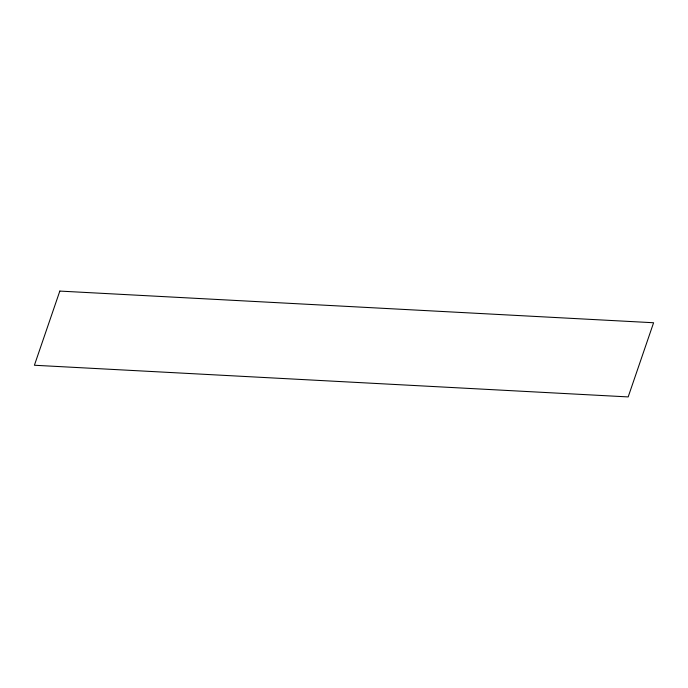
<?xml version="1.0" encoding="UTF-8"?>
<svg xmlns="http://www.w3.org/2000/svg" width="688" height="688" viewBox="0 0 688 688"><rect width="100%" height="100%" fill="white"/><g stroke="black" fill="none" stroke-linecap="round" stroke-linejoin="round"><path stroke-width="1.03" d="M59.822 291.084L34.4 365.251L628.178 396.916L653.6 322.749L59.822 291.084"/></g></svg>
